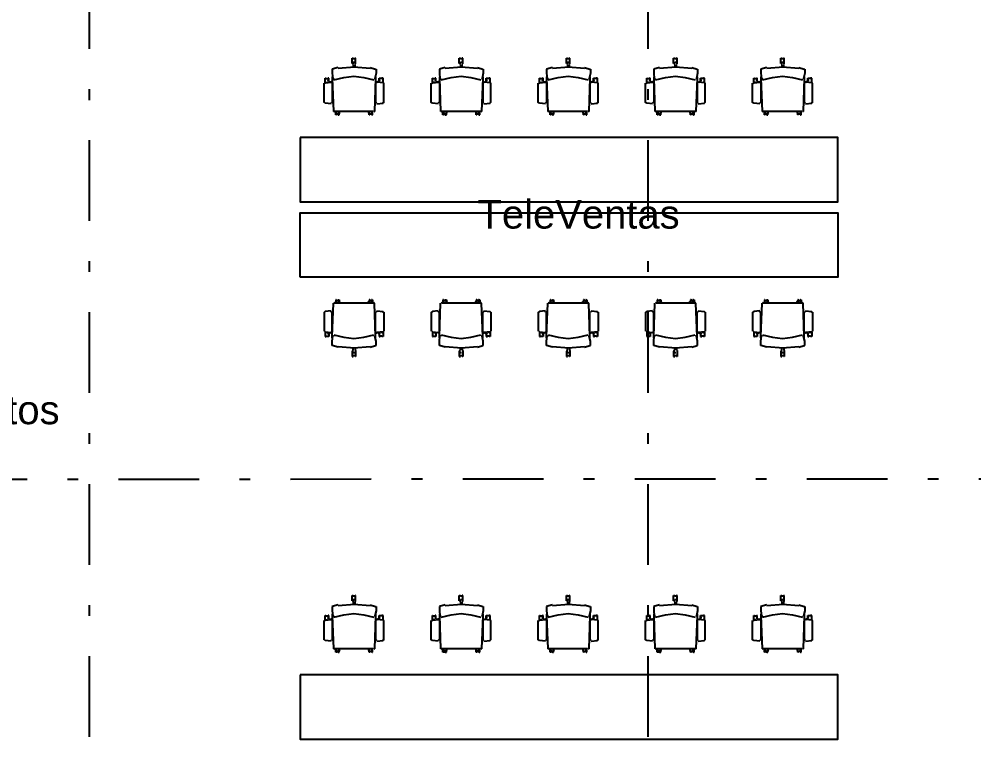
# Model space of a CAD drawing. Header units: millimetres. Extents: x -101 to 3415, y -52 to 1366.
# Drawn here: x 16.05 to 24.93, y 147.17 to 153.87 of the extents above; entities that cross this region are included whole.
import ezdxf

# ---------------------------------------------------------------- set-up
doc = ezdxf.new("R2010")
doc.units = ezdxf.units.MM
doc.linetypes.add('XR EJES SUPERIORES$0$DASHDOT2', pattern=[0.5, 0.25, -0.125, 0, -0.125])
for name, color, linetype in [('00_ARQ', 8, 'Continuous'), ('ARQ', 8, 'Continuous'), ('ARQ_MOBILIARIO', 8, 'Continuous'), ('XR EJES SUPERIORES$0$A-EJES', 8, 'XR EJES SUPERIORES$0$DASHDOT2')]:
    doc.layers.add(name, color=color, linetype=linetype)
doc.styles.add('TÍTULO', font='arial.ttf', dxfattribs={"height": 0.19})

# ---------------------------------------------------------------- blocks, each defined once
blk = doc.blocks.new('XR EJES SUPERIORES')
at = {"layer": 'XR EJES SUPERIORES$0$A-EJES', "color": 251, "linetype": 'XR EJES SUPERIORES$0$DASHDOT2', "ltscale": 3}
for p, q in [((8.6246, -14.7409), (8.6246, 2.6571)), ((13.8207, -14.7407), (13.8207, 2.6571)), ((30.4465, -7.5414), (-2.8655, -7.5478))]:
    blk.add_line(p, q, dxfattribs=at)
blk = doc.blocks.new('*U306')
at = {"layer": 'ARQ'}
for p, q in [((-0.0354, 0.2667), (-0.0789, 0.2667)), ((-0.0789, 0.2667), (-0.0789, 0.2612)), ((-0.0354, 0.2667), (-0.0789, 0.2667)), ((-0.0789, 0.2667), (-0.0789, 0.2612)), ((-0.0354, 0.2667), (-0.0409, 0.2068)), ((-0.0354, 0.2667), (-0.0409, 0.2068)), ((-0.0299, 0.2722), (-0.0354, 0.2667)), ((-0.0299, 0.2722), (-0.0354, 0.2667)), ((0.1497, 0.2778), (-0.0299, 0.2778)), ((0.1497, 0.2778), (-0.0299, 0.2778)), ((0.1552, 0.2667), (0.1444, 0.2778)), ((0.1552, 0.2667), (0.1444, 0.2778)), ((0.1607, 0.2123), (0.1552, 0.2667)), ((0.1607, 0.2123), (0.1552, 0.2667)), ((-0.177, 0.1469), (-0.1607, 0.2015)), ((-0.177, 0.1469), (-0.1607, 0.2015)), ((-0.1607, 0.2015), (-0.1226, 0.2015)), ((-0.1607, 0.2015), (-0.1226, 0.2015)), ((-0.1226, 0.2015), (-0.0735, 0.196)), ((-0.1226, 0.2015), (-0.0735, 0.196)), ((-0.0898, 0.2015), (-0.0789, 0.2015)), ((-0.0898, 0.2015), (-0.0789, 0.2015)), ((-0.0627, 0.185), (-0.0844, 0.0925)), ((-0.0627, 0.185), (-0.0844, 0.0925)), ((-0.0789, 0.2612), (-0.0735, 0.2612)), ((-0.0789, 0.2612), (-0.0735, 0.2612)), ((-0.0789, 0.2341), (-0.0789, 0.2396)), ((-0.0789, 0.2396), (-0.0735, 0.2396)), ((-0.0789, 0.2341), (-0.0789, 0.2396)), ((-0.0789, 0.2396), (-0.0735, 0.2396)), ((-0.0464, 0.2341), (-0.0789, 0.2341)), ((-0.0464, 0.2341), (-0.0789, 0.2341)), ((-0.0789, 0.2015), (0.2314, 0.1905)), ((-0.0789, 0.2015), (0.2314, 0.1905)), ((-0.0735, 0.2612), (-0.0735, 0.2396)), ((-0.0735, 0.2612), (-0.0735, 0.2396)), ((-0.068, 0.185), (-0.0735, 0.1905)), ((-0.068, 0.185), (-0.0735, 0.1905)), ((-0.0517, 0.2287), (-0.0572, 0.245)), ((-0.0517, 0.2287), (-0.0572, 0.245)), ((-0.0354, 0.2559), (-0.0464, 0.2504)), ((-0.0354, 0.2559), (-0.0464, 0.2504)), ((-0.0464, 0.2287), (-0.0409, 0.2178)), ((-0.0464, 0.2287), (-0.0409, 0.2178)), ((-0.0464, 0.2015), (-0.0409, 0.2178)), ((-0.0464, 0.2015), (-0.0409, 0.2178)), ((-0.0409, 0.2068), (-0.0354, 0.2015)), ((-0.0409, 0.2068), (-0.0354, 0.2015)), ((-0.0354, 0.2015), (0.1497, 0.2015)), ((-0.0354, 0.2015), (0.1497, 0.2015)), ((0.0136, 0.196), (0.0136, 0.2015)), ((0.0136, 0.196), (0.0136, 0.2015)), ((0.1497, 0.2068), (0.1552, 0.2123)), ((0.1497, 0.2068), (0.1552, 0.2123)), ((0.2369, 0.1797), (0.2314, 0.185)), ((0.2369, 0.1797), (0.2314, 0.185)), ((0.2314, -0.1797), (0.2314, 0.1797)), ((0.2314, -0.1797), (0.2314, 0.1797)), ((-0.1715, 0.1469), (-0.1825, -0.0055)), ((-0.1715, 0.1469), (-0.1825, -0.0055)), ((-0.0844, 0.0925), (-0.0953, 0)), ((-0.0844, 0.0925), (-0.0953, 0)), ((0.2369, 0.1632), (0.2477, 0.1687)), ((0.264, 0.1687), (0.2369, 0.1687)), ((0.2369, 0.1632), (0.2477, 0.1687)), ((0.264, 0.1687), (0.2369, 0.1687)), ((0.2587, 0.1416), (0.2424, 0.1306)), ((0.2587, 0.1416), (0.2424, 0.1306)), ((0.2424, 0.1361), (0.2477, 0.1361)), ((0.264, 0.1361), (0.2424, 0.1361)), ((0.2424, 0.1361), (0.2477, 0.1361)), ((0.264, 0.1361), (0.2424, 0.1361)), ((0.2587, 0.1469), (0.2477, 0.1579)), ((0.2587, 0.1469), (0.2477, 0.1579)), ((0.2587, 0.1632), (0.2587, 0.1579)), ((0.264, 0.1632), (0.2587, 0.1632)), ((0.2587, 0.1632), (0.2587, 0.1579)), ((0.264, 0.1632), (0.2587, 0.1632)), ((0.2587, 0.1524), (0.2587, 0.1469)), ((0.2587, 0.1524), (0.2587, 0.1469)), ((0.264, 0.1469), (0.2587, 0.1469)), ((0.264, 0.1469), (0.2587, 0.1469)), ((0.264, 0.1632), (0.264, 0.1687)), ((0.264, 0.1632), (0.264, 0.1687)), ((0.264, 0.1469), (0.264, 0.1361)), ((0.264, 0.1469), (0.264, 0.1361)), ((-0.2587, 0.0163), (-0.264, 0.0163)), ((-0.264, 0.0163), (-0.264, 0.0055)), ((-0.2587, 0.0163), (-0.264, 0.0163)), ((-0.264, 0.0163), (-0.264, 0.0055)), ((-0.264, 0.0055), (-0.2587, 0.0055)), ((-0.264, 0.0055), (-0.2587, 0.0055)), ((-0.2151, 0.0163), (-0.2587, 0.0163)), ((-0.2151, 0.0163), (-0.2587, 0.0163)), ((-0.2587, -0.011), (-0.2587, 0.0055)), ((-0.2587, -0.011), (-0.2587, 0.0055)), ((-0.2259, 0.0108), (-0.2096, 0.0108)), ((-0.2259, 0.0108), (-0.2096, 0.0108)), ((-0.2259, 0.0055), (-0.2259, -0.0055)), ((-0.2259, 0.0055), (-0.2259, -0.0055)), ((-0.2151, 0.0055), (-0.2151, 0.0163)), ((-0.2151, 0.0055), (-0.2151, 0.0163)), ((-0.2041, 0.0055), (-0.1878, 0.0055)), ((-0.2041, 0.0055), (-0.1878, 0.0055)), ((-0.264, -0.0163), (-0.264, -0.011)), ((-0.264, -0.011), (-0.2587, -0.011)), ((-0.264, -0.0163), (-0.264, -0.011)), ((-0.264, -0.011), (-0.2587, -0.011)), ((-0.2587, -0.0163), (-0.264, -0.0163)), ((-0.2587, -0.0163), (-0.264, -0.0163)), ((-0.2151, -0.0163), (-0.2587, -0.0163)), ((-0.2151, -0.0163), (-0.2587, -0.0163)), ((-0.2096, -0.0163), (-0.2259, -0.0163)), ((-0.2096, -0.0163), (-0.2259, -0.0163)), ((-0.2151, -0.011), (-0.2151, -0.0163)), ((-0.2151, -0.011), (-0.2151, -0.0163)), ((-0.1878, -0.011), (-0.2041, -0.011)), ((-0.1878, -0.011), (-0.2041, -0.011)), ((-0.1825, 0), (-0.1715, -0.1524)), ((-0.1825, 0), (-0.1715, -0.1524)), ((-0.0953, 0), (-0.0844, -0.0926)), ((-0.0953, 0), (-0.0844, -0.0926)), ((-0.177, -0.1524), (-0.1607, -0.2015)), ((-0.177, -0.1524), (-0.1607, -0.2015)), ((-0.0844, -0.0926), (-0.0627, -0.1852)), ((-0.0844, -0.0926), (-0.0627, -0.1852)), ((0.2477, -0.1687), (0.2369, -0.1634)), ((0.2477, -0.1687), (0.2369, -0.1634)), ((0.264, -0.1742), (0.2369, -0.1742)), ((0.264, -0.1742), (0.2369, -0.1742)), ((0.2424, -0.1362), (0.2477, -0.1362)), ((0.2424, -0.1362), (0.2587, -0.1471)), ((0.2424, -0.1362), (0.2477, -0.1362)), ((0.2424, -0.1362), (0.2587, -0.1471)), ((0.264, -0.1417), (0.2424, -0.1417)), ((0.264, -0.1417), (0.2424, -0.1417)), ((0.2477, -0.1634), (0.2587, -0.1524)), ((0.2477, -0.1634), (0.2587, -0.1524)), ((0.2587, -0.1524), (0.2587, -0.1471)), ((0.264, -0.1471), (0.2587, -0.1471)), ((0.2587, -0.1524), (0.2587, -0.1471)), ((0.264, -0.1471), (0.2587, -0.1471)), ((0.2587, -0.1634), (0.264, -0.1634)), ((0.264, -0.1634), (0.2587, -0.1634)), ((0.2587, -0.1634), (0.264, -0.1634)), ((0.264, -0.1634), (0.2587, -0.1634)), ((0.264, -0.1471), (0.264, -0.1417)), ((0.264, -0.1471), (0.264, -0.1417)), ((0.264, -0.1687), (0.264, -0.1634)), ((0.264, -0.1687), (0.264, -0.1634)), ((0.264, -0.1687), (0.264, -0.1742)), ((0.264, -0.1687), (0.264, -0.1742)), ((-0.1607, -0.2015), (-0.1607, -0.2069)), ((-0.1607, -0.2015), (-0.1607, -0.2069)), ((-0.1607, -0.2069), (-0.1226, -0.2069)), ((-0.1607, -0.2069), (-0.1226, -0.2069)), ((-0.1226, -0.2069), (-0.0735, -0.1961)), ((-0.1226, -0.2069), (-0.0735, -0.1961)), ((-0.0898, -0.2015), (-0.0789, -0.2015)), ((-0.0898, -0.2015), (-0.0789, -0.2015)), ((-0.0789, -0.2015), (0.2314, -0.1906)), ((-0.0789, -0.2015), (0.2314, -0.1906)), ((-0.0464, -0.2342), (-0.0789, -0.2342)), ((-0.0789, -0.2342), (-0.0789, -0.2397)), ((-0.0464, -0.2342), (-0.0789, -0.2342)), ((-0.0789, -0.2342), (-0.0789, -0.2397)), ((-0.0789, -0.2397), (-0.0789, -0.2452)), ((-0.0789, -0.2397), (-0.0789, -0.2452)), ((-0.0789, -0.2452), (-0.0735, -0.2452)), ((-0.0789, -0.2452), (-0.0735, -0.2452)), ((-0.0789, -0.2668), (-0.0789, -0.2614)), ((-0.0789, -0.2614), (-0.0735, -0.2614)), ((-0.0789, -0.2668), (-0.0789, -0.2614)), ((-0.0789, -0.2614), (-0.0735, -0.2614)), ((-0.0735, -0.1961), (-0.068, -0.1906)), ((-0.0735, -0.1961), (-0.068, -0.1906)), ((-0.0735, -0.2614), (-0.0735, -0.2452)), ((-0.0735, -0.2614), (-0.0735, -0.2452)), ((-0.0572, -0.2452), (-0.0517, -0.2287)), ((-0.0572, -0.2452), (-0.0517, -0.2287)), ((-0.0464, -0.2015), (-0.0409, -0.2233)), ((-0.0464, -0.2015), (-0.0409, -0.2233)), ((-0.0464, -0.2287), (-0.0409, -0.2178)), ((-0.0464, -0.2287), (-0.0409, -0.2178)), ((-0.0464, -0.2559), (-0.0354, -0.2614)), ((-0.0464, -0.2559), (-0.0354, -0.2614)), ((-0.0354, -0.2069), (-0.0409, -0.2124)), ((-0.0354, -0.2069), (-0.0409, -0.2124)), ((-0.0354, -0.2723), (-0.0409, -0.2124)), ((-0.0354, -0.2723), (-0.0409, -0.2124)), ((-0.0354, -0.2015), (0.1497, -0.2015)), ((-0.0354, -0.2015), (0.1497, -0.2015)), ((0.0136, -0.2015), (0.0191, -0.2015)), ((0.0136, -0.2015), (0.0191, -0.2015)), ((0.1552, -0.2124), (0.1497, -0.2069)), ((0.1552, -0.2124), (0.1497, -0.2069)), ((0.1607, -0.2124), (0.1552, -0.2723)), ((0.1607, -0.2124), (0.1552, -0.2723)), ((0.2314, -0.1906), (0.2369, -0.1852)), ((0.2314, -0.1906), (0.2369, -0.1852)), ((-0.0789, -0.2723), (-0.0789, -0.2668)), ((-0.0789, -0.2723), (-0.0789, -0.2668)), ((-0.0354, -0.2723), (-0.0789, -0.2723)), ((-0.0354, -0.2723), (-0.0789, -0.2723)), ((-0.0354, -0.2723), (-0.0299, -0.2778)), ((-0.0354, -0.2723), (-0.0299, -0.2778)), ((0.1497, -0.2778), (-0.0299, -0.2778)), ((0.1497, -0.2778), (-0.0299, -0.2778)), ((0.1444, -0.2778), (0.1552, -0.2668)), ((0.1444, -0.2778), (0.1552, -0.2668))]:
    blk.add_line(p, q, dxfattribs=at)
blk = doc.blocks.new('*U305')
at = {"layer": 'ARQ_MOBILIARIO', "color": 0, "linetype": 'ByBlock', "lineweight": -2, "transparency": 16777216}
for p in [(0, 0), (0, -0.9965), (0, -1.993), (0, -2.9895), (0, -3.986)]:
    blk.add_blockref('*U306', p, dxfattribs=at)
blk = doc.blocks.new('*U304')
at = {"layer": 'ARQ'}
for p, q in [((-0.0354, 0.2667), (-0.0789, 0.2667)), ((-0.0789, 0.2667), (-0.0789, 0.2612)), ((-0.0354, 0.2667), (-0.0789, 0.2667)), ((-0.0789, 0.2667), (-0.0789, 0.2612)), ((-0.0354, 0.2667), (-0.0409, 0.2068)), ((-0.0354, 0.2667), (-0.0409, 0.2068)), ((-0.0299, 0.2722), (-0.0354, 0.2667)), ((-0.0299, 0.2722), (-0.0354, 0.2667)), ((0.1497, 0.2778), (-0.0299, 0.2778)), ((0.1497, 0.2778), (-0.0299, 0.2778)), ((0.1552, 0.2667), (0.1444, 0.2778)), ((0.1552, 0.2667), (0.1444, 0.2778)), ((0.1607, 0.2123), (0.1552, 0.2667)), ((0.1607, 0.2123), (0.1552, 0.2667)), ((-0.177, 0.1469), (-0.1607, 0.2015)), ((-0.177, 0.1469), (-0.1607, 0.2015)), ((-0.1607, 0.2015), (-0.1226, 0.2015)), ((-0.1607, 0.2015), (-0.1226, 0.2015)), ((-0.1226, 0.2015), (-0.0735, 0.196)), ((-0.1226, 0.2015), (-0.0735, 0.196)), ((-0.0898, 0.2015), (-0.0789, 0.2015)), ((-0.0898, 0.2015), (-0.0789, 0.2015)), ((-0.0627, 0.185), (-0.0844, 0.0925)), ((-0.0627, 0.185), (-0.0844, 0.0925)), ((-0.0789, 0.2612), (-0.0735, 0.2612)), ((-0.0789, 0.2612), (-0.0735, 0.2612)), ((-0.0789, 0.2341), (-0.0789, 0.2396)), ((-0.0789, 0.2396), (-0.0735, 0.2396)), ((-0.0789, 0.2341), (-0.0789, 0.2396)), ((-0.0789, 0.2396), (-0.0735, 0.2396)), ((-0.0464, 0.2341), (-0.0789, 0.2341)), ((-0.0464, 0.2341), (-0.0789, 0.2341)), ((-0.0789, 0.2015), (0.2314, 0.1905)), ((-0.0789, 0.2015), (0.2314, 0.1905)), ((-0.0735, 0.2612), (-0.0735, 0.2396)), ((-0.0735, 0.2612), (-0.0735, 0.2396)), ((-0.068, 0.185), (-0.0735, 0.1905)), ((-0.068, 0.185), (-0.0735, 0.1905)), ((-0.0517, 0.2287), (-0.0572, 0.245)), ((-0.0517, 0.2287), (-0.0572, 0.245)), ((-0.0354, 0.2559), (-0.0464, 0.2504)), ((-0.0354, 0.2559), (-0.0464, 0.2504)), ((-0.0464, 0.2287), (-0.0409, 0.2178)), ((-0.0464, 0.2287), (-0.0409, 0.2178)), ((-0.0464, 0.2015), (-0.0409, 0.2178)), ((-0.0464, 0.2015), (-0.0409, 0.2178)), ((-0.0409, 0.2068), (-0.0354, 0.2015)), ((-0.0409, 0.2068), (-0.0354, 0.2015)), ((-0.0354, 0.2015), (0.1497, 0.2015)), ((-0.0354, 0.2015), (0.1497, 0.2015)), ((0.0136, 0.196), (0.0136, 0.2015)), ((0.0136, 0.196), (0.0136, 0.2015)), ((0.1497, 0.2068), (0.1552, 0.2123)), ((0.1497, 0.2068), (0.1552, 0.2123)), ((0.2369, 0.1797), (0.2314, 0.185)), ((0.2369, 0.1797), (0.2314, 0.185)), ((0.2314, -0.1797), (0.2314, 0.1797)), ((0.2314, -0.1797), (0.2314, 0.1797)), ((-0.1715, 0.1469), (-0.1825, -0.0055)), ((-0.1715, 0.1469), (-0.1825, -0.0055)), ((-0.0844, 0.0925), (-0.0953, 0)), ((-0.0844, 0.0925), (-0.0953, 0)), ((0.2369, 0.1632), (0.2477, 0.1687)), ((0.264, 0.1687), (0.2369, 0.1687)), ((0.2369, 0.1632), (0.2477, 0.1687)), ((0.264, 0.1687), (0.2369, 0.1687)), ((0.2587, 0.1416), (0.2424, 0.1306)), ((0.2587, 0.1416), (0.2424, 0.1306)), ((0.2424, 0.1361), (0.2477, 0.1361)), ((0.264, 0.1361), (0.2424, 0.1361)), ((0.2424, 0.1361), (0.2477, 0.1361)), ((0.264, 0.1361), (0.2424, 0.1361)), ((0.2587, 0.1469), (0.2477, 0.1579)), ((0.2587, 0.1469), (0.2477, 0.1579)), ((0.2587, 0.1632), (0.2587, 0.1579)), ((0.264, 0.1632), (0.2587, 0.1632)), ((0.2587, 0.1632), (0.2587, 0.1579)), ((0.264, 0.1632), (0.2587, 0.1632)), ((0.2587, 0.1524), (0.2587, 0.1469)), ((0.2587, 0.1524), (0.2587, 0.1469)), ((0.264, 0.1469), (0.2587, 0.1469)), ((0.264, 0.1469), (0.2587, 0.1469)), ((0.264, 0.1632), (0.264, 0.1687)), ((0.264, 0.1632), (0.264, 0.1687)), ((0.264, 0.1469), (0.264, 0.1361)), ((0.264, 0.1469), (0.264, 0.1361)), ((-0.2587, 0.0163), (-0.264, 0.0163)), ((-0.264, 0.0163), (-0.264, 0.0055)), ((-0.2587, 0.0163), (-0.264, 0.0163)), ((-0.264, 0.0163), (-0.264, 0.0055)), ((-0.264, 0.0055), (-0.2587, 0.0055)), ((-0.264, 0.0055), (-0.2587, 0.0055)), ((-0.2151, 0.0163), (-0.2587, 0.0163)), ((-0.2151, 0.0163), (-0.2587, 0.0163)), ((-0.2587, -0.011), (-0.2587, 0.0055)), ((-0.2587, -0.011), (-0.2587, 0.0055)), ((-0.2259, 0.0108), (-0.2096, 0.0108)), ((-0.2259, 0.0108), (-0.2096, 0.0108)), ((-0.2259, 0.0055), (-0.2259, -0.0055)), ((-0.2259, 0.0055), (-0.2259, -0.0055)), ((-0.2151, 0.0055), (-0.2151, 0.0163)), ((-0.2151, 0.0055), (-0.2151, 0.0163)), ((-0.2041, 0.0055), (-0.1878, 0.0055)), ((-0.2041, 0.0055), (-0.1878, 0.0055)), ((-0.264, -0.0163), (-0.264, -0.011)), ((-0.264, -0.011), (-0.2587, -0.011)), ((-0.264, -0.0163), (-0.264, -0.011)), ((-0.264, -0.011), (-0.2587, -0.011)), ((-0.2587, -0.0163), (-0.264, -0.0163)), ((-0.2587, -0.0163), (-0.264, -0.0163)), ((-0.2151, -0.0163), (-0.2587, -0.0163)), ((-0.2151, -0.0163), (-0.2587, -0.0163)), ((-0.2096, -0.0163), (-0.2259, -0.0163)), ((-0.2096, -0.0163), (-0.2259, -0.0163)), ((-0.2151, -0.011), (-0.2151, -0.0163)), ((-0.2151, -0.011), (-0.2151, -0.0163)), ((-0.1878, -0.011), (-0.2041, -0.011)), ((-0.1878, -0.011), (-0.2041, -0.011)), ((-0.1825, 0), (-0.1715, -0.1524)), ((-0.1825, 0), (-0.1715, -0.1524)), ((-0.0953, 0), (-0.0844, -0.0926)), ((-0.0953, 0), (-0.0844, -0.0926)), ((-0.177, -0.1524), (-0.1607, -0.2015)), ((-0.177, -0.1524), (-0.1607, -0.2015)), ((-0.0844, -0.0926), (-0.0627, -0.1852)), ((-0.0844, -0.0926), (-0.0627, -0.1852)), ((0.2477, -0.1687), (0.2369, -0.1634)), ((0.2477, -0.1687), (0.2369, -0.1634)), ((0.264, -0.1742), (0.2369, -0.1742)), ((0.264, -0.1742), (0.2369, -0.1742)), ((0.2424, -0.1362), (0.2477, -0.1362)), ((0.2424, -0.1362), (0.2587, -0.1471)), ((0.2424, -0.1362), (0.2477, -0.1362)), ((0.2424, -0.1362), (0.2587, -0.1471)), ((0.264, -0.1417), (0.2424, -0.1417)), ((0.264, -0.1417), (0.2424, -0.1417)), ((0.2477, -0.1634), (0.2587, -0.1524)), ((0.2477, -0.1634), (0.2587, -0.1524)), ((0.2587, -0.1524), (0.2587, -0.1471)), ((0.264, -0.1471), (0.2587, -0.1471)), ((0.2587, -0.1524), (0.2587, -0.1471)), ((0.264, -0.1471), (0.2587, -0.1471)), ((0.2587, -0.1634), (0.264, -0.1634)), ((0.264, -0.1634), (0.2587, -0.1634)), ((0.2587, -0.1634), (0.264, -0.1634)), ((0.264, -0.1634), (0.2587, -0.1634)), ((0.264, -0.1471), (0.264, -0.1417)), ((0.264, -0.1471), (0.264, -0.1417)), ((0.264, -0.1687), (0.264, -0.1634)), ((0.264, -0.1687), (0.264, -0.1634)), ((0.264, -0.1687), (0.264, -0.1742)), ((0.264, -0.1687), (0.264, -0.1742)), ((-0.1607, -0.2015), (-0.1607, -0.2069)), ((-0.1607, -0.2015), (-0.1607, -0.2069)), ((-0.1607, -0.2069), (-0.1226, -0.2069)), ((-0.1607, -0.2069), (-0.1226, -0.2069)), ((-0.1226, -0.2069), (-0.0735, -0.1961)), ((-0.1226, -0.2069), (-0.0735, -0.1961)), ((-0.0898, -0.2015), (-0.0789, -0.2015)), ((-0.0898, -0.2015), (-0.0789, -0.2015)), ((-0.0789, -0.2015), (0.2314, -0.1906)), ((-0.0789, -0.2015), (0.2314, -0.1906)), ((-0.0464, -0.2342), (-0.0789, -0.2342)), ((-0.0789, -0.2342), (-0.0789, -0.2397)), ((-0.0464, -0.2342), (-0.0789, -0.2342)), ((-0.0789, -0.2342), (-0.0789, -0.2397)), ((-0.0789, -0.2397), (-0.0789, -0.2452)), ((-0.0789, -0.2397), (-0.0789, -0.2452)), ((-0.0789, -0.2452), (-0.0735, -0.2452)), ((-0.0789, -0.2452), (-0.0735, -0.2452)), ((-0.0789, -0.2668), (-0.0789, -0.2614)), ((-0.0789, -0.2614), (-0.0735, -0.2614)), ((-0.0789, -0.2668), (-0.0789, -0.2614)), ((-0.0789, -0.2614), (-0.0735, -0.2614)), ((-0.0735, -0.1961), (-0.068, -0.1906)), ((-0.0735, -0.1961), (-0.068, -0.1906)), ((-0.0735, -0.2614), (-0.0735, -0.2452)), ((-0.0735, -0.2614), (-0.0735, -0.2452)), ((-0.0572, -0.2452), (-0.0517, -0.2287)), ((-0.0572, -0.2452), (-0.0517, -0.2287)), ((-0.0464, -0.2015), (-0.0409, -0.2233)), ((-0.0464, -0.2015), (-0.0409, -0.2233)), ((-0.0464, -0.2287), (-0.0409, -0.2178)), ((-0.0464, -0.2287), (-0.0409, -0.2178)), ((-0.0464, -0.2559), (-0.0354, -0.2614)), ((-0.0464, -0.2559), (-0.0354, -0.2614)), ((-0.0354, -0.2069), (-0.0409, -0.2124)), ((-0.0354, -0.2069), (-0.0409, -0.2124)), ((-0.0354, -0.2723), (-0.0409, -0.2124)), ((-0.0354, -0.2723), (-0.0409, -0.2124)), ((-0.0354, -0.2015), (0.1497, -0.2015)), ((-0.0354, -0.2015), (0.1497, -0.2015)), ((0.0136, -0.2015), (0.0191, -0.2015)), ((0.0136, -0.2015), (0.0191, -0.2015)), ((0.1552, -0.2124), (0.1497, -0.2069)), ((0.1552, -0.2124), (0.1497, -0.2069)), ((0.1607, -0.2124), (0.1552, -0.2723)), ((0.1607, -0.2124), (0.1552, -0.2723)), ((0.2314, -0.1906), (0.2369, -0.1852)), ((0.2314, -0.1906), (0.2369, -0.1852)), ((-0.0789, -0.2723), (-0.0789, -0.2668)), ((-0.0789, -0.2723), (-0.0789, -0.2668)), ((-0.0354, -0.2723), (-0.0789, -0.2723)), ((-0.0354, -0.2723), (-0.0789, -0.2723)), ((-0.0354, -0.2723), (-0.0299, -0.2778)), ((-0.0354, -0.2723), (-0.0299, -0.2778)), ((0.1497, -0.2778), (-0.0299, -0.2778)), ((0.1497, -0.2778), (-0.0299, -0.2778)), ((0.1444, -0.2778), (0.1552, -0.2668)), ((0.1444, -0.2778), (0.1552, -0.2668))]:
    blk.add_line(p, q, dxfattribs=at)
blk = doc.blocks.new('*U303')
at = {"layer": 'ARQ_MOBILIARIO', "color": 0, "linetype": 'ByBlock', "lineweight": -2, "transparency": 16777216}
for p in [(0, 0), (0, -0.9965), (0, -1.993), (0, -2.9895), (0, -3.986)]:
    blk.add_blockref('*U304', p, dxfattribs=at)
blk = doc.blocks.new('*U310')
at = {"layer": 'ARQ'}
for p, q in [((-0.0354, 0.2667), (-0.0789, 0.2667)), ((-0.0789, 0.2667), (-0.0789, 0.2612)), ((-0.0354, 0.2667), (-0.0789, 0.2667)), ((-0.0789, 0.2667), (-0.0789, 0.2612)), ((-0.0354, 0.2667), (-0.0409, 0.2068)), ((-0.0354, 0.2667), (-0.0409, 0.2068)), ((-0.0299, 0.2722), (-0.0354, 0.2667)), ((-0.0299, 0.2722), (-0.0354, 0.2667)), ((0.1497, 0.2778), (-0.0299, 0.2778)), ((0.1497, 0.2778), (-0.0299, 0.2778)), ((0.1552, 0.2667), (0.1444, 0.2778)), ((0.1552, 0.2667), (0.1444, 0.2778)), ((0.1607, 0.2123), (0.1552, 0.2667)), ((0.1607, 0.2123), (0.1552, 0.2667)), ((-0.177, 0.1469), (-0.1607, 0.2015)), ((-0.177, 0.1469), (-0.1607, 0.2015)), ((-0.1607, 0.2015), (-0.1226, 0.2015)), ((-0.1607, 0.2015), (-0.1226, 0.2015)), ((-0.1226, 0.2015), (-0.0735, 0.196)), ((-0.1226, 0.2015), (-0.0735, 0.196)), ((-0.0898, 0.2015), (-0.0789, 0.2015)), ((-0.0898, 0.2015), (-0.0789, 0.2015)), ((-0.0627, 0.185), (-0.0844, 0.0925)), ((-0.0627, 0.185), (-0.0844, 0.0925)), ((-0.0789, 0.2612), (-0.0735, 0.2612)), ((-0.0789, 0.2612), (-0.0735, 0.2612)), ((-0.0789, 0.2341), (-0.0789, 0.2396)), ((-0.0789, 0.2396), (-0.0735, 0.2396)), ((-0.0789, 0.2341), (-0.0789, 0.2396)), ((-0.0789, 0.2396), (-0.0735, 0.2396)), ((-0.0464, 0.2341), (-0.0789, 0.2341)), ((-0.0464, 0.2341), (-0.0789, 0.2341)), ((-0.0789, 0.2015), (0.2314, 0.1905)), ((-0.0789, 0.2015), (0.2314, 0.1905)), ((-0.0735, 0.2612), (-0.0735, 0.2396)), ((-0.0735, 0.2612), (-0.0735, 0.2396)), ((-0.068, 0.185), (-0.0735, 0.1905)), ((-0.068, 0.185), (-0.0735, 0.1905)), ((-0.0517, 0.2287), (-0.0572, 0.245)), ((-0.0517, 0.2287), (-0.0572, 0.245)), ((-0.0354, 0.2559), (-0.0464, 0.2504)), ((-0.0354, 0.2559), (-0.0464, 0.2504)), ((-0.0464, 0.2287), (-0.0409, 0.2178)), ((-0.0464, 0.2287), (-0.0409, 0.2178)), ((-0.0464, 0.2015), (-0.0409, 0.2178)), ((-0.0464, 0.2015), (-0.0409, 0.2178)), ((-0.0409, 0.2068), (-0.0354, 0.2015)), ((-0.0409, 0.2068), (-0.0354, 0.2015)), ((-0.0354, 0.2015), (0.1497, 0.2015)), ((-0.0354, 0.2015), (0.1497, 0.2015)), ((0.0136, 0.196), (0.0136, 0.2015)), ((0.0136, 0.196), (0.0136, 0.2015)), ((0.1497, 0.2068), (0.1552, 0.2123)), ((0.1497, 0.2068), (0.1552, 0.2123)), ((0.2369, 0.1797), (0.2314, 0.185)), ((0.2369, 0.1797), (0.2314, 0.185)), ((0.2314, -0.1797), (0.2314, 0.1797)), ((0.2314, -0.1797), (0.2314, 0.1797)), ((-0.1715, 0.1469), (-0.1825, -0.0055)), ((-0.1715, 0.1469), (-0.1825, -0.0055)), ((-0.0844, 0.0925), (-0.0953, 0)), ((-0.0844, 0.0925), (-0.0953, 0)), ((0.2369, 0.1632), (0.2477, 0.1687)), ((0.264, 0.1687), (0.2369, 0.1687)), ((0.2369, 0.1632), (0.2477, 0.1687)), ((0.264, 0.1687), (0.2369, 0.1687)), ((0.2587, 0.1416), (0.2424, 0.1306)), ((0.2587, 0.1416), (0.2424, 0.1306)), ((0.2424, 0.1361), (0.2477, 0.1361)), ((0.264, 0.1361), (0.2424, 0.1361)), ((0.2424, 0.1361), (0.2477, 0.1361)), ((0.264, 0.1361), (0.2424, 0.1361)), ((0.2587, 0.1469), (0.2477, 0.1579)), ((0.2587, 0.1469), (0.2477, 0.1579)), ((0.2587, 0.1632), (0.2587, 0.1579)), ((0.264, 0.1632), (0.2587, 0.1632)), ((0.2587, 0.1632), (0.2587, 0.1579)), ((0.264, 0.1632), (0.2587, 0.1632)), ((0.2587, 0.1524), (0.2587, 0.1469)), ((0.2587, 0.1524), (0.2587, 0.1469)), ((0.264, 0.1469), (0.2587, 0.1469)), ((0.264, 0.1469), (0.2587, 0.1469)), ((0.264, 0.1632), (0.264, 0.1687)), ((0.264, 0.1632), (0.264, 0.1687)), ((0.264, 0.1469), (0.264, 0.1361)), ((0.264, 0.1469), (0.264, 0.1361)), ((-0.2587, 0.0163), (-0.264, 0.0163)), ((-0.264, 0.0163), (-0.264, 0.0055)), ((-0.2587, 0.0163), (-0.264, 0.0163)), ((-0.264, 0.0163), (-0.264, 0.0055)), ((-0.264, 0.0055), (-0.2587, 0.0055)), ((-0.264, 0.0055), (-0.2587, 0.0055)), ((-0.2151, 0.0163), (-0.2587, 0.0163)), ((-0.2151, 0.0163), (-0.2587, 0.0163)), ((-0.2587, -0.011), (-0.2587, 0.0055)), ((-0.2587, -0.011), (-0.2587, 0.0055)), ((-0.2259, 0.0108), (-0.2096, 0.0108)), ((-0.2259, 0.0108), (-0.2096, 0.0108)), ((-0.2259, 0.0055), (-0.2259, -0.0055)), ((-0.2259, 0.0055), (-0.2259, -0.0055)), ((-0.2151, 0.0055), (-0.2151, 0.0163)), ((-0.2151, 0.0055), (-0.2151, 0.0163)), ((-0.2041, 0.0055), (-0.1878, 0.0055)), ((-0.2041, 0.0055), (-0.1878, 0.0055)), ((-0.264, -0.0163), (-0.264, -0.011)), ((-0.264, -0.011), (-0.2587, -0.011)), ((-0.264, -0.0163), (-0.264, -0.011)), ((-0.264, -0.011), (-0.2587, -0.011)), ((-0.2587, -0.0163), (-0.264, -0.0163)), ((-0.2587, -0.0163), (-0.264, -0.0163)), ((-0.2151, -0.0163), (-0.2587, -0.0163)), ((-0.2151, -0.0163), (-0.2587, -0.0163)), ((-0.2096, -0.0163), (-0.2259, -0.0163)), ((-0.2096, -0.0163), (-0.2259, -0.0163)), ((-0.2151, -0.011), (-0.2151, -0.0163)), ((-0.2151, -0.011), (-0.2151, -0.0163)), ((-0.1878, -0.011), (-0.2041, -0.011)), ((-0.1878, -0.011), (-0.2041, -0.011)), ((-0.1825, 0), (-0.1715, -0.1524)), ((-0.1825, 0), (-0.1715, -0.1524)), ((-0.0953, 0), (-0.0844, -0.0926)), ((-0.0953, 0), (-0.0844, -0.0926)), ((-0.177, -0.1524), (-0.1607, -0.2015)), ((-0.177, -0.1524), (-0.1607, -0.2015)), ((-0.0844, -0.0926), (-0.0627, -0.1852)), ((-0.0844, -0.0926), (-0.0627, -0.1852)), ((0.2477, -0.1687), (0.2369, -0.1634)), ((0.2477, -0.1687), (0.2369, -0.1634)), ((0.264, -0.1742), (0.2369, -0.1742)), ((0.264, -0.1742), (0.2369, -0.1742)), ((0.2424, -0.1362), (0.2477, -0.1362)), ((0.2424, -0.1362), (0.2587, -0.1471)), ((0.2424, -0.1362), (0.2477, -0.1362)), ((0.2424, -0.1362), (0.2587, -0.1471)), ((0.264, -0.1417), (0.2424, -0.1417)), ((0.264, -0.1417), (0.2424, -0.1417)), ((0.2477, -0.1634), (0.2587, -0.1524)), ((0.2477, -0.1634), (0.2587, -0.1524)), ((0.2587, -0.1524), (0.2587, -0.1471)), ((0.264, -0.1471), (0.2587, -0.1471)), ((0.2587, -0.1524), (0.2587, -0.1471)), ((0.264, -0.1471), (0.2587, -0.1471)), ((0.2587, -0.1634), (0.264, -0.1634)), ((0.264, -0.1634), (0.2587, -0.1634)), ((0.2587, -0.1634), (0.264, -0.1634)), ((0.264, -0.1634), (0.2587, -0.1634)), ((0.264, -0.1471), (0.264, -0.1417)), ((0.264, -0.1471), (0.264, -0.1417)), ((0.264, -0.1687), (0.264, -0.1634)), ((0.264, -0.1687), (0.264, -0.1634)), ((0.264, -0.1687), (0.264, -0.1742)), ((0.264, -0.1687), (0.264, -0.1742)), ((-0.1607, -0.2015), (-0.1607, -0.2069)), ((-0.1607, -0.2015), (-0.1607, -0.2069)), ((-0.1607, -0.2069), (-0.1226, -0.2069)), ((-0.1607, -0.2069), (-0.1226, -0.2069)), ((-0.1226, -0.2069), (-0.0735, -0.1961)), ((-0.1226, -0.2069), (-0.0735, -0.1961)), ((-0.0898, -0.2015), (-0.0789, -0.2015)), ((-0.0898, -0.2015), (-0.0789, -0.2015)), ((-0.0789, -0.2015), (0.2314, -0.1906)), ((-0.0789, -0.2015), (0.2314, -0.1906)), ((-0.0464, -0.2342), (-0.0789, -0.2342)), ((-0.0789, -0.2342), (-0.0789, -0.2397)), ((-0.0464, -0.2342), (-0.0789, -0.2342)), ((-0.0789, -0.2342), (-0.0789, -0.2397)), ((-0.0789, -0.2397), (-0.0789, -0.2452)), ((-0.0789, -0.2397), (-0.0789, -0.2452)), ((-0.0789, -0.2452), (-0.0735, -0.2452)), ((-0.0789, -0.2452), (-0.0735, -0.2452)), ((-0.0789, -0.2668), (-0.0789, -0.2614)), ((-0.0789, -0.2614), (-0.0735, -0.2614)), ((-0.0789, -0.2668), (-0.0789, -0.2614)), ((-0.0789, -0.2614), (-0.0735, -0.2614)), ((-0.0735, -0.1961), (-0.068, -0.1906)), ((-0.0735, -0.1961), (-0.068, -0.1906)), ((-0.0735, -0.2614), (-0.0735, -0.2452)), ((-0.0735, -0.2614), (-0.0735, -0.2452)), ((-0.0572, -0.2452), (-0.0517, -0.2287)), ((-0.0572, -0.2452), (-0.0517, -0.2287)), ((-0.0464, -0.2015), (-0.0409, -0.2233)), ((-0.0464, -0.2015), (-0.0409, -0.2233)), ((-0.0464, -0.2287), (-0.0409, -0.2178)), ((-0.0464, -0.2287), (-0.0409, -0.2178)), ((-0.0464, -0.2559), (-0.0354, -0.2614)), ((-0.0464, -0.2559), (-0.0354, -0.2614)), ((-0.0354, -0.2069), (-0.0409, -0.2124)), ((-0.0354, -0.2069), (-0.0409, -0.2124)), ((-0.0354, -0.2723), (-0.0409, -0.2124)), ((-0.0354, -0.2723), (-0.0409, -0.2124)), ((-0.0354, -0.2015), (0.1497, -0.2015)), ((-0.0354, -0.2015), (0.1497, -0.2015)), ((0.0136, -0.2015), (0.0191, -0.2015)), ((0.0136, -0.2015), (0.0191, -0.2015)), ((0.1552, -0.2124), (0.1497, -0.2069)), ((0.1552, -0.2124), (0.1497, -0.2069)), ((0.1607, -0.2124), (0.1552, -0.2723)), ((0.1607, -0.2124), (0.1552, -0.2723)), ((0.2314, -0.1906), (0.2369, -0.1852)), ((0.2314, -0.1906), (0.2369, -0.1852)), ((-0.0789, -0.2723), (-0.0789, -0.2668)), ((-0.0789, -0.2723), (-0.0789, -0.2668)), ((-0.0354, -0.2723), (-0.0789, -0.2723)), ((-0.0354, -0.2723), (-0.0789, -0.2723)), ((-0.0354, -0.2723), (-0.0299, -0.2778)), ((-0.0354, -0.2723), (-0.0299, -0.2778)), ((0.1497, -0.2778), (-0.0299, -0.2778)), ((0.1497, -0.2778), (-0.0299, -0.2778)), ((0.1444, -0.2778), (0.1552, -0.2668)), ((0.1444, -0.2778), (0.1552, -0.2668))]:
    blk.add_line(p, q, dxfattribs=at)
blk = doc.blocks.new('*U307')
at = {"layer": 'ARQ_MOBILIARIO', "color": 0, "linetype": 'ByBlock', "lineweight": -2, "transparency": 16777216}
for p in [(0, 0), (0, -0.9965), (0, -1.993), (0, -2.9895), (0, -3.986)]:
    blk.add_blockref('*U310', p, dxfattribs=at)

msp = doc.modelspace()

# ---------------------------------------------------------------- linework, layer by layer
at = {"layer": 'ARQ_MOBILIARIO', "ltscale": 0.3}
for points in [[(18.6649, 152.7731), (18.6649, 152.1731), (23.6649, 152.1731), (23.6649, 152.7731)], [(18.6649, 151.4731), (18.6649, 152.0731), (23.6649, 152.0731), (23.6649, 151.4731)], [(18.6649, 147.7733), (18.6649, 147.1733), (23.6649, 147.1733), (23.6649, 147.7733)]]:
    msp.add_lwpolyline(points, close=True, dxfattribs=at)

# ---------------------------------------------------------------- block references
at = {"layer": '00_ARQ'}
msp.add_blockref('XR EJES SUPERIORES', (8.0803, 157.1372), dxfattribs=at)
at = {"layer": 'ARQ_MOBILIARIO', "xscale": -1, "rotation": 90}
for name, p in [('*U303', (19.1649, 153.247)), ('*U305', (19.1649, 148.2472))]:
    msp.add_blockref(name, p, dxfattribs=at)
at = {"layer": 'ARQ_MOBILIARIO', "rotation": 90}
msp.add_blockref('*U307', (19.1649, 150.9991), dxfattribs=at)

# ---------------------------------------------------------------- texts
at = {"layer": '00_ARQ', "ltscale": 0.3, "style": 'TÍTULO'}
for s, p in [('TeleVentas', (20.3147, 151.925, 1.0136)), ('Gerencia Proyectos', (13.1654, 150.1049, 1.0136))]:
    msp.add_text(s, height=0.266, dxfattribs=at).set_placement(p)

doc.saveas('drawing.dxf')
